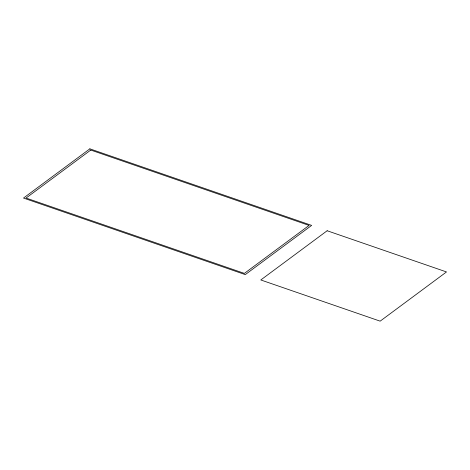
<?xml version="1.0" encoding="UTF-8"?>
<svg xmlns="http://www.w3.org/2000/svg" width="470" height="470" viewBox="0 0 470 470"><rect width="100%" height="100%" fill="white"/><g stroke="black" fill="none" stroke-linecap="round" stroke-linejoin="round"><path stroke-width="0.7" d="M89.858 148.843L23.5 198.058L245.281 274.609L311.639 225.394L89.858 148.843M90.763 150.059L26.062 198.04L244.376 273.393L309.078 225.412L90.763 150.059M327.155 230.752L260.803 279.961L380.148 321.157L446.5 271.942L327.155 230.752"/></g></svg>
